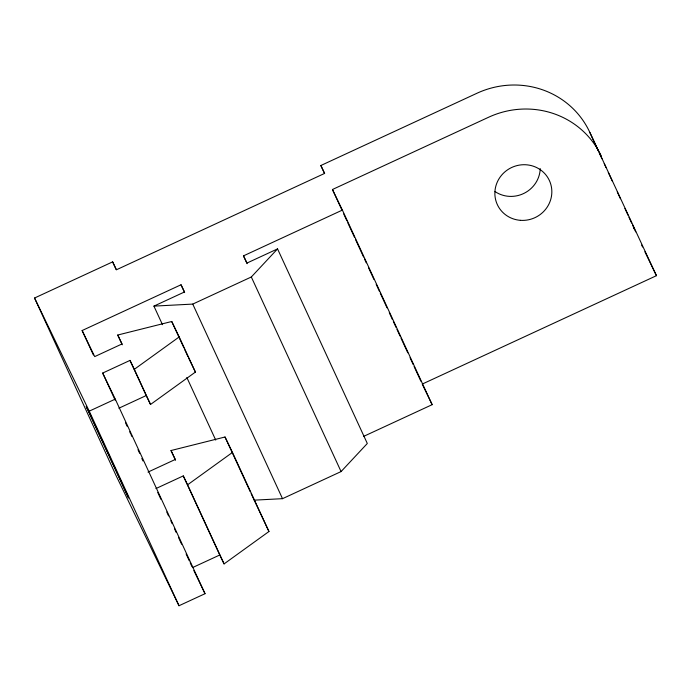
<?xml version="1.0" encoding="UTF-8"?>
<svg xmlns="http://www.w3.org/2000/svg" width="691" height="691" viewBox="0 0 691 691"><rect width="100%" height="100%" fill="white"/><g stroke="black" fill="none" stroke-linecap="round" stroke-linejoin="round"><path stroke-width="1.04" d="M162.497 324.701L153.92 306.122L192.754 304.092L251.317 276.987L277.549 248.898L367.31 443.484L341.078 471.573L282.515 498.677L254.176 500.154M179.194 336.932L195.415 372.078L150.526 404.468L134.313 369.322L179.194 336.932L171.739 321.496L117.738 335.031L122.238 344.8M232.47 452.424L268.954 531.517L224.074 563.908L187.589 484.814L232.47 452.424L225.016 436.997L171.014 450.532L175.514 460.292M134.313 369.322L130.003 360.408L102.674 373.054L115.267 399.113L205.028 593.699L179.004 605.739L116.019 475.46L34.55 298.02L112.633 261.88L116.442 269.766L324.658 173.398L320.849 165.512L477.006 93.233A86.038 82.946 -25.8 0 1 589.838 132.422L656.45 275.683L422.21 384.092M341.466 209.071L332.449 189.507L488.615 117.237A86.038 82.946 -25.8 0 1 601.438 156.416M93.397 354.984L82.125 330.54L181.025 284.77L184.506 291.965L153.92 306.122M247.102 263.686L243.491 255.86L342.39 210.081L432.151 404.667L363.604 436.392M277.549 248.898L246.972 263.055L243.491 255.86M34.55 298.02L89.243 411.154L115.267 399.113M118.887 408.208L146.216 395.554L150.526 404.468M147.995 472.091L175.324 459.446L171.014 450.532M155.95 488.554L183.279 475.9L187.589 484.814M192.435 567.639L219.764 554.994L224.074 563.908M633.397 227.14L634.321 229.041M641.645 245.063L642.578 246.981M644.884 251.766L656.45 275.683M332.449 189.507L342.39 210.081M422.659 385.034L432.151 404.667M188.418 357.618L195.415 372.078M268.954 531.517L251.135 493.633M117.738 335.031L122.048 343.945L94.719 356.599L82.125 330.54M193.834 570.533L205.028 593.699M141.81 458.461L142.985 460.966M125.494 422.737L127.179 426.338M129.683 431.737L130.521 433.533M130.97 434.501L131.86 436.427M589.838 132.422L598.38 150.949M599.278 152.901L601.982 158.749M604.228 163.62L606.024 167.524M608.279 172.396L612.321 181.172M617.27 191.899L620.423 198.723M624.914 208.475L628.067 215.298M628.965 217.25L631.66 223.098M632.567 225.05L635.711 231.874M343.729 213.96L346.882 220.8M347.78 222.752L354.552 237.428M355.45 239.38L363.57 256.983M364.477 258.935L366.273 262.848M368.536 267.737L373.943 279.466M376.198 284.355L379.359 291.205M380.257 293.157L387.029 307.823M389.283 312.712L392.436 319.562M393.343 321.514L396.047 327.387M396.945 329.339L400.106 336.18M401.005 338.141L407.776 352.807M410.031 357.696L413.183 364.537M414.09 366.498L420.854 381.164M320.849 165.512L324.45 173.32M251.317 276.987L341.078 471.573M192.754 304.092L282.515 498.677M181.025 284.77L184.635 292.595M171.739 321.496L183.901 347.867M184.799 349.819L187.952 356.651M225.016 436.997L250.237 491.672M186.846 377.502L215.722 440.081M112.633 261.88L116.235 269.689M130.003 360.408L146.216 395.554M183.279 475.9L219.764 554.994M102.674 373.054L115.285 400.391M157.755 492.458L160.908 499.291M166.756 511.988L168.561 515.892M170.815 520.772L172.163 523.7M174.417 528.58L176.222 532.493M178.468 537.373L181.621 544.206M186.129 553.966L189.282 560.807M190.18 562.759L191.986 566.663M89.243 411.154L179.004 605.739M137.993 449.694L139.642 453.27M540.232 168.604A28.677 27.649 -25.8 0 1 524.296 193.204A28.677 27.649 -25.8 0 1 495.006 191.545M87.031 408.01L86.22 406.386L128.612 498.004L87.031 408.01M520.375 220.325A28.677 27.649 -25.8 0 0 549.38 180.515A28.677 27.649 -25.8 0 0 500.31 176.836A28.677 27.649 -25.8 0 0 520.375 220.325"/></g></svg>
